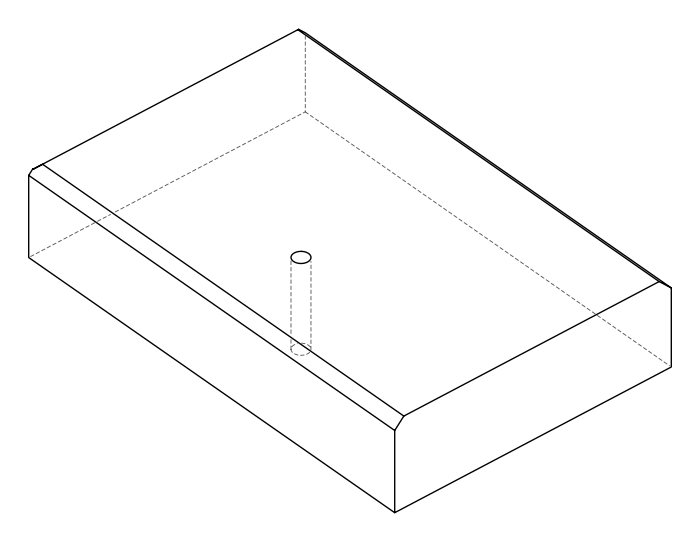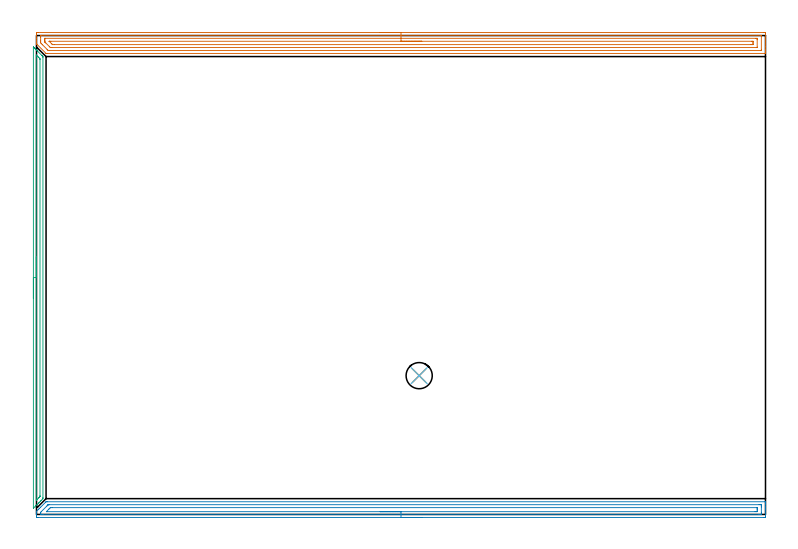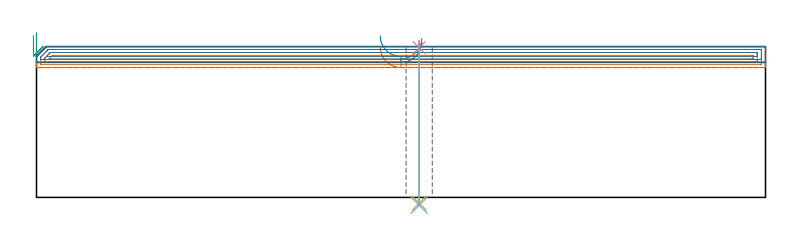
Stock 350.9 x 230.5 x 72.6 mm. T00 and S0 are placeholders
(PLAN: 6 operations, 3 tool changes, 24.3 min)
(1 AREA_MILL | FG_CHAMFER_SURFACE | UGT0205_001 | 11.42 min | 17901 mm3)
(2 AREA_MILL_1 | FG_CHAMFER_SURFACE_1 | UGT0205_001 | 8.6 min | 10129 mm3)
(3 AREA_MILL_2 | FG_CHAMFER_SURFACE_2 | UGT0205_001 | 3.66 min | 2292 mm3)
(4 SPOT_DRILL | STEP1HOLE | NXT0321_9005460120000 | 0.03 min | 0 mm3)
(5 DRILL_THROUGH_HOLE_INTO_CENTER | STEP1HOLE | NXT0301_042 | 0.31 min | 2856 mm3)
(6 DRILL_TO_ENLARGE_THROUGH_HOLE | STEP1HOLE | NXT0301_097 | 0.32 min | 6172 mm3)
(TOOL UGT0205_001 | Chamfer Mill 20 x 3 x 45 deg. | D20 FL50 Z2)
(TOOL NXT0321_9005460120000 | NC Spot Drill, 142deg, 12mm, Carbide, Uncoated | D12 PA142 FL30 Z2)
(TOOL NXT0301_042 | Carbide Drill 7.1mm [860.1-0710-057A1-MM 2214] | D7.1 PA140 FL85 Z2)
(TOOL NXT0301_097 | Carbide Drill 12.6mm [860.1-1260-063A1-MM 2214] | D12.6 PA140 FL77 Z2)
(OP 1 AREA_MILL)
G17 G21 G94 G90
T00 M6
G54
G17 G0 G90 X165.45 Y232. S1061 M3
G43 Z82.6 H0
Z72.5
G94 G1 X165.488 Z71.628 F250.
X165.602 Z70.763
X165.791 Z69.912
X166.053 Z69.08
X166.387 Z68.274
X166.79 Z67.5
X167.259 Z66.764
X167.79 Z66.072
X168.379 Z65.429
X169.022 Z64.84
X169.714 Z64.308
X170.45 Z63.84
X171.224 Z63.437
X172.03 Z63.103
X172.862 Z62.841
X173.714 Z62.652
X174.578 Z62.538
X175.45 Z62.5
X350.27
X350.573 Y231.997 Z62.502
X350.89 Y231.992 Z62.506
X350.9 Y231.671 Z62.827
Y225.167 Z69.328
Y223.749 Z70.747
Y223.384 Z71.111
Y222.654 Z71.846
Y222.385 Z72.115
X350.893 Y221.958 Z72.534
X350.89 Y221.903 Z72.588
X350.717 Y221.9 Z72.6
X5.101
X4.6 Y221.907 Z72.593
X4.583 Y221.917 Z72.582
X0.183 Y226.317 Z68.182
X0.005 Y226.5 Z68.
X0.003 Y226.504 Z67.995
X0. Y226.869 Z67.63
Y227.111 Z67.388
Y227.842 Z66.653
Y229.098 Z65.399
Y230.516 Z63.979
Y231.144 Z63.352
X0.002 Y231.408 Z63.089
X0.008 Y231.991 Z62.505
X0.043 Y231.993 Z62.503
X0.63 Y232. Z62.5
X175.45
Y230.586 Z63.914
X348.481 Y230.585 Z63.915
X348.551 Y230.584 Z63.916
X348.691 Y230.579 Z63.921
X348.89 Y230.569 Z63.931
X348.892 Y230.516 Z63.984
X348.899 Y230.1 Z64.4
X348.9 Y223.858 Z70.642
X348.896 Y223.384 Z71.116
X348.893 Y223.333 Z71.167
X348.892 Y223.325 Z71.175
X348.853 Y223.321 Z71.179
X348.761 Y223.317 Z71.183
X348.621 Y223.315 Z71.185
X348.551 Y223.314 Z71.186
X5.926 Y223.315 Z71.185
X5.786 Y223.317 Z71.183
X5.693 Y223.32 Z71.18
X5.637 Y223.324 Z71.176
X5.624 Y223.334 Z71.166
X5.569 Y223.384 Z71.116
X5.101 Y223.848 Z70.652
X2.892 Y226.059 Z68.441
X2.419 Y226.534 Z67.966
X2.01 Y226.95 Z67.55
X2.003 Y227.365 Z67.135
X2.001 Y227.842 Z66.658
X2. Y228.259 Z66.241
Y229.625 Z64.875
Y230.042 Z64.458
X2.004 Y230.516 Z63.984
X2.007 Y230.567 Z63.933
X2.008 Y230.575 Z63.925
X2.047 Y230.579 Z63.921
X2.139 Y230.583 Z63.917
X2.279 Y230.585 Z63.915
X2.349 Y230.586 Z63.914
X175.45
Y229.172 Z65.328
X346.253 Y229.171 Z65.329
X346.693 Y229.169 Z65.331
X346.839 Y229.167 Z65.333
X346.883 Y229.165 Z65.335
X346.89 Y229.077 Z65.423
X346.895 Y228.939 Z65.561
X346.899 Y228.733 Z65.767
X346.9 Y228.527 Z65.973
X346.899 Y224.962 Z69.538
X346.892 Y224.755 Z69.745
X346.889 Y224.734 Z69.766
X346.884 Y224.732 Z69.768
X346.858 Y224.73 Z69.77
X346.803 Y224.729 Z69.771
X346.693 Y224.728 Z69.772
X7.329 Y224.729 Z69.771
X6.89 Y224.731 Z69.769
X6.744 Y224.733 Z69.767
X6.694 Y224.735 Z69.765
X6.65 Y224.761 Z69.739
X6.566 Y224.842 Z69.658
X6.234 Y225.167 Z69.333
X4.449 Y226.95 Z67.55
X4.207 Y227.194 Z67.306
X4.051 Y227.357 Z67.143
X4.014 Y227.398 Z67.102
X4.008 Y227.498 Z67.002
X4.004 Y227.635 Z66.865
X4.001 Y227.842 Z66.658
X4. Y228.048 Z66.452
Y228.733 Z65.767
X4.001 Y228.938 Z65.562
X4.008 Y229.145 Z65.355
X4.011 Y229.166 Z65.334
X4.017 Y229.168 Z65.332
X4.042 Y229.17 Z65.33
X4.097 Y229.171 Z65.329
X4.207
X175.45 Y229.172 Z65.328
Y227.757 Z66.743
X344.095
X344.834 Y227.753 Z66.747
X344.875 Y227.751 Z66.749
X344.89 Y227.748 Z66.752
X344.892 Y227.725 Z66.775
X344.897 Y227.616 Z66.884
X344.899 Y227.395 Z67.105
X344.9 Y226.955 Z67.545
X344.899 Y226.507 Z67.993
X344.896 Y226.285 Z68.215
X344.892 Y226.174 Z68.326
X344.89 Y226.152 Z68.348
X344.872 Y226.149 Z68.351
X344.817 Y226.146 Z68.354
X344.01 Y226.143 Z68.357
X343.926
X8.594
X7.784 Y226.147 Z68.353
X7.732 Y226.15 Z68.35
X7.707 Y226.154 Z68.346
X7.679 Y226.179 Z68.321
X7.565 Y226.288 Z68.212
X7.341 Y226.508 Z67.992
X6.237 Y227.612 Z66.888
X6.131 Y227.721 Z66.779
X6.107 Y227.749 Z66.751
X6.106 Y227.753 Z66.747
X6.109 Y227.754 Z66.746
X6.151 Y227.756 Z66.744
X6.89 Y227.757 Z66.743
X175.45
X176.322 Z66.781
X177.187 Z66.895
X178.038 Z67.083
X178.87 Z67.346
X179.676 Z67.68
X180.45 Z68.082
X181.186 Z68.551
X181.878 Z69.082
X182.521 Z69.672
X183.11 Z70.315
X183.642 Z71.007
X184.11 Z71.743
X184.513 Z72.516
X184.847 Z73.322
X185.109 Z74.154
X185.298 Z75.006
X185.412 Z75.871
X185.45 Z76.743
G0 Z82.6
M5
M2
(OP 2 AREA_MILL_1)
G17 G21 G94 G90
T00 M6
G54
G17 G0 G90 X185.45 Y-1.5 S1061 M3
G43 Z82.6 H0
Z75.
G94 G1 X185.412 Z74.128 F250.
X185.298 Z73.264
X185.109 Z72.412
X184.847 Z71.58
X184.513 Z70.774
X184.11 Z70.
X183.641 Z69.264
X183.11 Z68.572
X182.521 Z67.929
X181.878 Z67.34
X181.186 Z66.808
X180.45 Z66.34
X179.676 Z65.937
X178.87 Z65.603
X178.038 Z65.341
X177.186 Z65.152
X176.322 Z65.038
X175.45 Z65.
X0.63
X0.311 Y-1.498
X0.01 Y-1.492 Z65.002
X0. Y-1.186 Z65.308
Y-0.672 Z65.825
Y-0.315 Z66.181
Y0.2 Z66.696
Y0.557 Z67.051
X0.001 Y1.428 Z67.926
X0.004 Y1.494 Z67.99
X0.034 Y1.536 Z68.032
X0.798 Y2.3 Z68.796
X1.261 Y2.761 Z69.261
X1.961 Y3.462 Z69.959
X4.286 Y5.786 Z72.285
X4.582 Y6.08 Z72.58
X4.6 Y6.093 Z72.593
X5.101 Y6.1 Z72.6
X350.717
X350.89 Y6.097 Z72.588
X350.898 Y5.973 Z72.465
X350.9 Y5.843 Z72.343
Y5.629 Z72.128
Y4.915 Z71.41
Y3.686 Z70.183
Y3.172 Z69.666
Y2.557 Z69.053
Y-0.929 Z65.568
X350.897 Y-1.186 Z65.311
X350.89 Y-1.494 Z65.004
X350.59 Y-1.498 Z65.001
X350.27 Y-1.5 Z65.
X175.45
Y-0.086 Z66.414
X3.078
X2.419 Y-0.085 Z66.415
X2.181 Y-0.083 Z66.417
X2.059 Y-0.079 Z66.421
X2.01 Y-0.075 Z66.425
X2.008 Y-0.047 Z66.453
X2.002 Y0.091 Z66.591
X2.004 Y0.557 Z67.057
X2.009 Y0.956 Z67.456
X2.027 Y1.065 Z67.565
X2.391 Y1.442 Z67.942
X5.046 Y4.097 Z70.597
X5.488 Y4.538 Z71.038
X5.561 Y4.609 Z71.109
X5.608 Y4.651 Z71.151
X5.634 Y4.673 Z71.173
X5.667 Y4.679 Z71.179
X5.995 Y4.683 Z71.183
X6.231 Y4.685 Z71.185
X347.822 Y4.686 Z71.186
X348.481 Y4.685 Z71.185
X348.719 Y4.683 Z71.183
X348.841 Y4.679 Z71.179
X348.89 Y4.675 Z71.175
X348.892 Y4.647 Z71.147
X348.898 Y4.509 Z71.009
X348.9 Y4.043 Z70.543
Y3.635 Z70.135
Y1.02 Z67.52
X348.899 Y0.557 Z67.057
X348.897 Y0.151 Z66.651
X348.89 Y0.013 Z66.513
X348.884 Y-0.079 Z66.421
X348.811 Y-0.081 Z66.419
X348.481 Y-0.084 Z66.416
X348.246 Y-0.085 Z66.415
X347.587 Y-0.086 Z66.414
X175.45
Y1.328 Z67.828
X5.101 Y1.329 Z67.829
X4.999
X4.794 Y1.333 Z67.833
X4.75 Y1.336 Z67.836
X4.756 Y1.346 Z67.846
X4.786 Y1.383 Z67.883
X4.828 Y1.428 Z67.928
X5.995 Y2.596 Z69.096
X6.289 Y2.886 Z69.386
X6.583 Y3.172 Z69.672
X6.69 Y3.265 Z69.765
X6.79 Y3.269 Z69.769
X6.89 Y3.27 Z69.77
X7.681 Y3.271 Z69.771
X346.693
X346.795 Y3.268 Z69.768
X346.862 Y3.265 Z69.765
X346.891 Y3.258 Z69.758
X346.894 Y3.238 Z69.738
X346.897 Y3.172 Z69.672
X346.9 Y2.97 Z69.47
Y2.3 Z68.8
X346.899 Y2.099 Z68.599
X346.891 Y1.428 Z67.928
X346.888 Y1.335 Z67.835
X346.793 Y1.331 Z67.831
X346.693 Y1.33 Z67.83
X345.901 Y1.328 Z67.828
X175.45
X174.578 Z67.867
X173.713 Z67.98
X172.862 Z68.169
X172.03 Z68.432
X171.224 Z68.765
X170.45 Z69.168
X169.714 Z69.637
X169.022 Z70.168
X168.379 Z70.757
X167.79 Z71.401
X167.258 Z72.093
X166.79 Z72.828
X166.387 Z73.602
X166.053 Z74.408
X165.791 Z75.24
X165.602 Z76.092
X165.488 Z76.957
X165.45 Z77.828
G0 Z82.6
M5
M2
(OP 3 AREA_MILL_2)
G17 G21 G94 G90
T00 M6
G54
G17 G0 G90 X-1.5 Y104. S1061 M3
G43 Z82.6 H0
Z78.
G94 G1 Y104.038 Z77.128 F250.
Y104.152 Z76.264
Y104.341 Z75.412
Y104.603 Z74.58
Y104.937 Z73.774
Y105.34 Z73.
Y105.808 Z72.264
Y106.339 Z71.572
Y106.929 Z70.929
Y107.572 Z70.34
Y108.264 Z69.808
Y109. Z69.34
Y109.774 Z68.937
Y110.58 Z68.603
Y111.412 Z68.341
Y112.263 Z68.152
Y113.128 Z68.038
Y114. Z68.
Y224.73
X-1.495 Y224.972 Z68.004
X-1.493 Y224.982 Z68.005
X-1.472 Y224.972 Z68.027
X-1.256 Y224.756 Z68.243
X-1.174 Y224.674 Z68.325
X-0.974 Y224.475 Z68.522
X-0.876 Y224.376 Z68.623
X-0.776 Y224.276 Z68.723
X-0.678 Y224.18 Z68.818
X-0.578 Y224.078 Z68.921
X-0.483 Y223.983 Z69.017
X-0.382 Y223.884 Z69.114
X-0.28 Y223.781 Z69.219
X-0.189 Y223.69 Z69.31
X-0.087 Y223.589 Z69.409
X0.017 Y223.483 Z69.517
X0.104 Y223.396 Z69.603
X0.209 Y223.293 Z69.705
X0.315 Y223.185 Z69.815
X0.397 Y223.103 Z69.897
X0.504 Y222.997 Z70.
X2.574 Y220.928 Z72.07
X2.699 Y220.801 Z72.198
X3.017 Y220.484 Z72.515
X3.03 Y220.47 Z72.528
X3.101 Y220.395 Z72.58
X3.1 Y219.908 Z72.6
Y8.092
X3.101 Y7.605 Z72.58
X3.03 Y7.529 Z72.528
X2.169 Y6.669 Z71.669
X1.806 Y6.304 Z71.302
X1.254 Y5.754 Z70.754
X0.913 Y5.411 Z70.409
X0.339 Y4.839 Z69.839
X-0.382 Y4.117 Z69.117
X-1.323 Y3.176 Z68.175
X-1.417 Y3.085 Z68.081
X-1.491 Y3.015 Z68.006
X-1.499 Y3.135 Z68.001
X-1.5 Y3.176 Z68.
Y114.
X-0.086 Z69.414
Y220.8
X-0.082 Y221.023 Z69.418
X-0.079 Y221.116 Z69.421
X-0.021 Y221.066 Z69.479
X0.042 Y221.006 Z69.542
X0.249 Y220.801 Z69.749
X0.8 Y220.25 Z70.3
X1.141 Y219.908 Z70.641
X1.487 Y219.552 Z70.987
X1.679 Y219.345 Z71.179
X1.682 Y219.238 Z71.182
X1.686 Y219.015 Z71.186
Y8.987
X1.682 Y8.763 Z71.182
X1.679 Y8.656 Z71.179
X1.618 Y8.579 Z71.118
X1.414 Y8.367 Z70.914
X1.142 Y8.092 Z70.642
X0.971 Y7.92 Z70.471
X0.249 Y7.198 Z69.749
X0.08 Y7.03 Z69.58
X-0.023 Y6.929 Z69.477
X-0.055 Y6.901 Z69.445
X-0.079 Y6.883 Z69.421
X-0.082 Y6.977 Z69.418
X-0.086 Y7.197 Z69.414
Y114.
Y114.871 Z69.452
Y115.736 Z69.566
Y116.588 Z69.755
Y117.42 Z70.017
Y118.226 Z70.351
Y119. Z70.754
Y119.736 Z71.223
Y120.428 Z71.754
Y121.071 Z72.343
Y121.66 Z72.986
Y122.191 Z73.678
Y122.66 Z74.414
Y123.063 Z75.188
Y123.397 Z75.994
Y123.659 Z76.826
Y123.848 Z77.678
Y123.962 Z78.543
Y124. Z79.414
G0 Z82.6
M5
M2
(OP 4 SPOT_DRILL)
G17 G21 G94 G90
T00 M6
G54
G17 G0 G90 X184.2 Y66.8 S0 M3
G43 Z82.6 H0
G94 G81 G98 Z72.049 F250. R75.6
G80
M5
M2
(OP 5 DRILL_THROUGH_HOLE_INTO_CENTER)
G17 G21 G94 G90
T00 M6
G54
G17 G0 G90 X184.2 Y66.8 S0 M3
G43 Z82.6 H1
G94 G73 G98 Z-2.792 F250. Q6.854 R74.6
G80
M5
M2
(OP 6 DRILL_TO_ENLARGE_THROUGH_HOLE)
G17 G21 G94 G90
T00 M6
G54
G17 G0 G90 X184.2 Y66.8 S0 M3
G43 Z82.6 H1
G94 G73 G98 Z-3.793 F250. Q10.913 R74.6
G80
M5
M2
